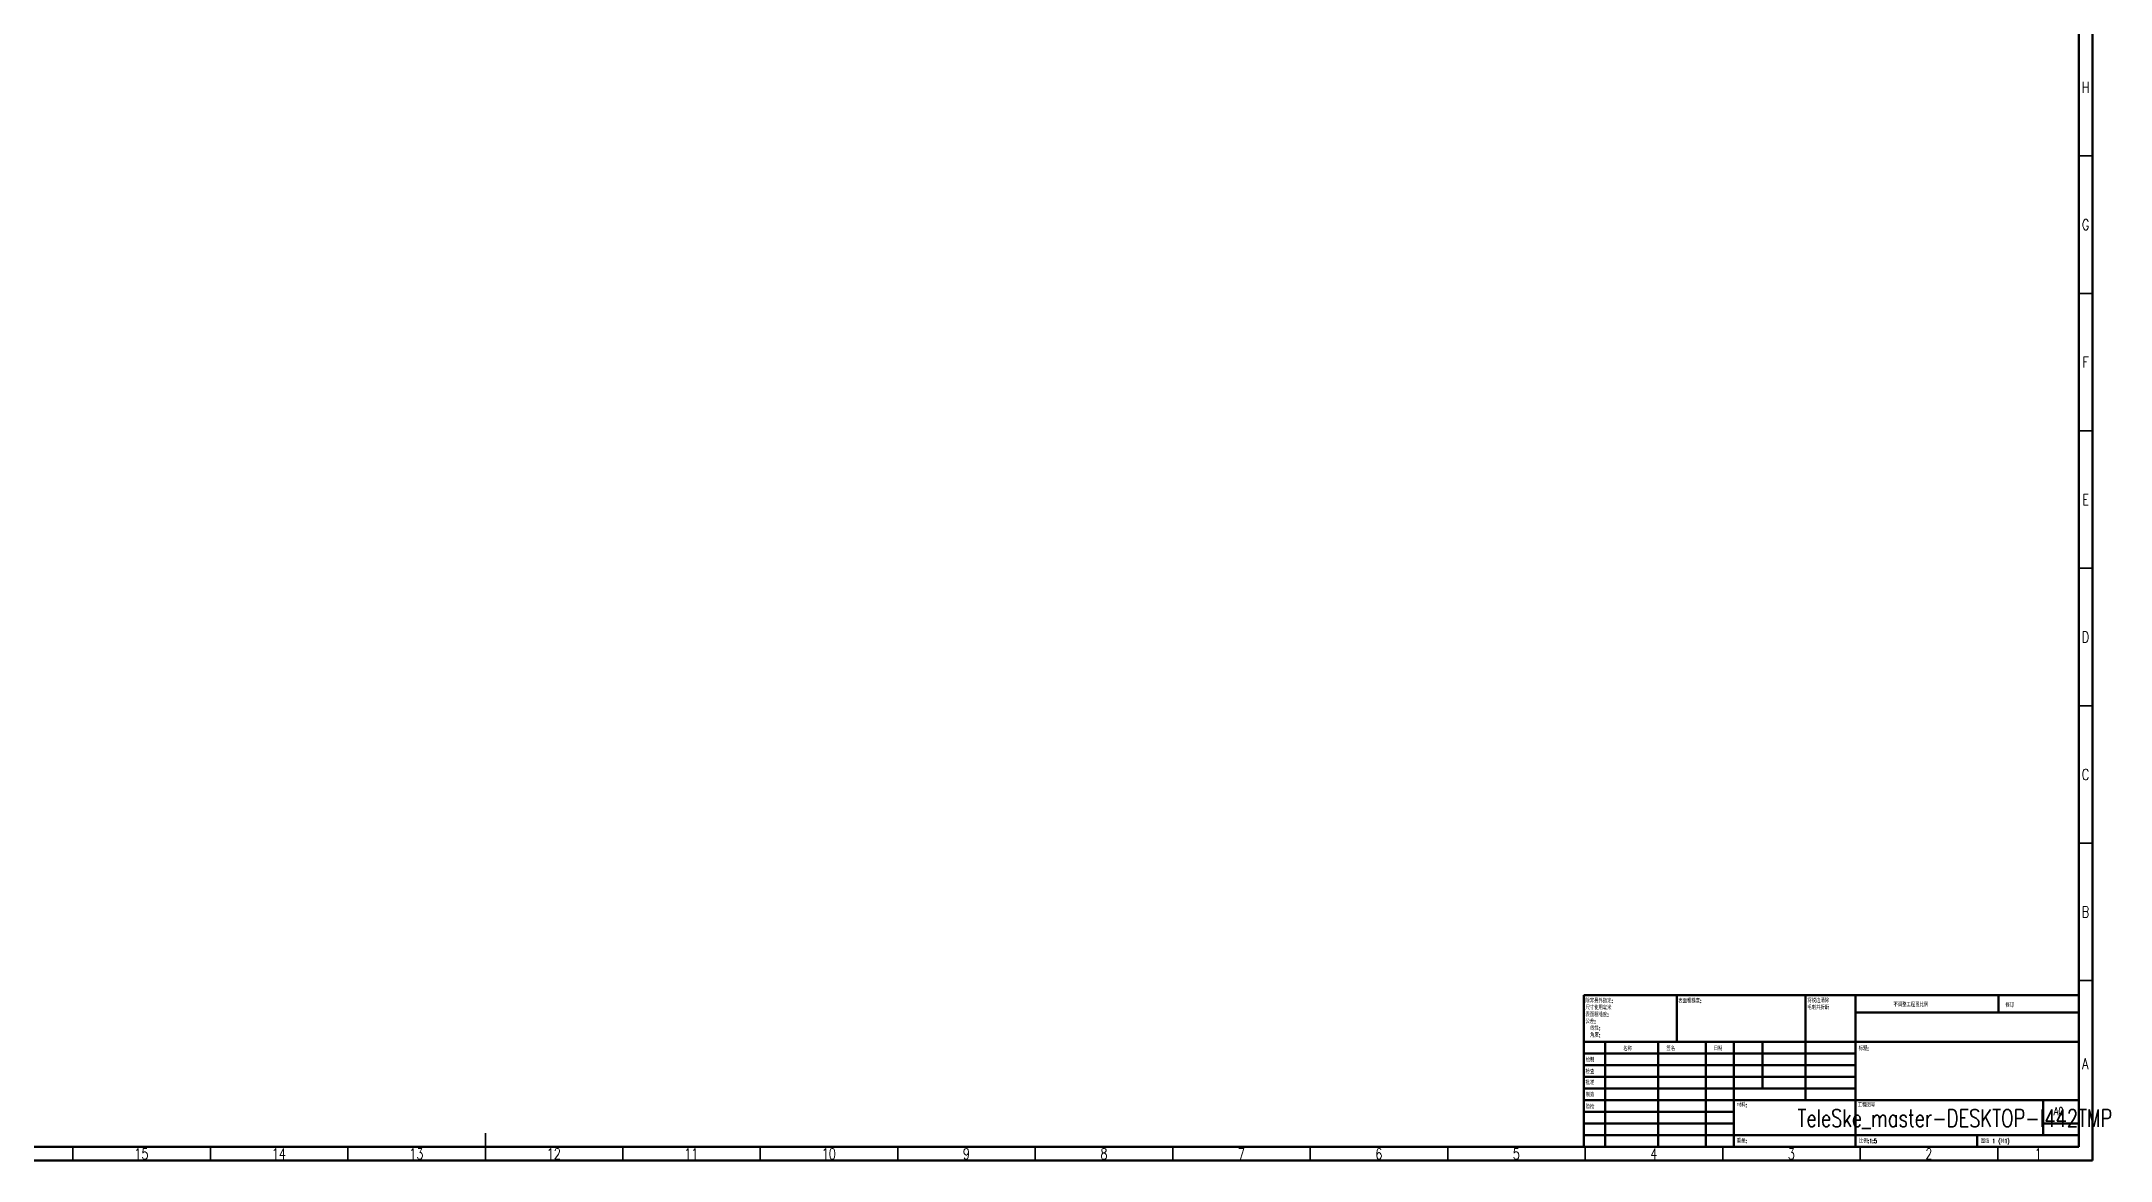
# Model space of a CAD drawing. Header units: millimetres. Extents: x -294 to 2792, y 5 to 1659.
# Drawn here: x 438 to 1191, y 5 to 412 of the extents above; entities that cross this region are included whole.
import ezdxf

# ---------------------------------------------------------------- set-up
doc = ezdxf.new("R2010")
doc.units = ezdxf.units.MM
doc.layers.get('0').update_dxf_attribs({"lineweight": 18})
doc.styles.add('SLDTEXTSTYLE0', font='txt.shx', dxfattribs={"width": 0.75})
doc.styles.add('SLDTEXTSTYLE1', font='txt.shx', dxfattribs={"width": 0.75, "bigfont": 'bigfont.shx'})
doc.styles.add('SLDTEXTSTYLE2', font='txt.shx', dxfattribs={"width": 0.694444, "bigfont": 'bigfont.shx'})

msp = doc.modelspace()

# ---------------------------------------------------------------- linework, layer by layer
at = {"color": 7, "linetype": 'Continuous', "lineweight": 70}
for p, q in [((1184, 836), (1184, 5)), ((1179, 831), (1179, 10)), ((1179, 10), (20, 10)), ((1184, 5), (15, 5))]:
    msp.add_line(p, q, dxfattribs=at)
at = {"color": 7, "linetype": 'Continuous', "lineweight": 35}
for p, q in [((1179, 370.5), (1184, 370.5)), ((1179, 320.5), (1184, 320.5)), ((1179, 270.5), (1184, 270.5)), ((1179, 220.5), (1184, 220.5)), ((1179, 170.5), (1184, 170.5)), ((1179, 120.5), (1184, 120.5)), ((1179, 70.5), (1184, 70.5)), ((449.5, 10), (449.5, 5)), ((499.5, 10), (499.5, 5)), ((549.5, 10), (549.5, 5)), ((599.5, 5), (599.5, 15)), ((599.5, 10), (599.5, 5)), ((649.5, 10), (649.5, 5)), ((699.5, 10), (699.5, 5)), ((749.5, 10), (749.5, 5)), ((799.5, 10), (799.5, 5)), ((849.5, 10), (849.5, 5)), ((899.5, 10), (899.5, 5)), ((949.5, 10), (949.5, 5)), ((999.5, 10), (999.5, 5)), ((1049.5, 10), (1049.5, 5)), ((1099.5, 10), (1099.5, 5)), ((1149.5, 10), (1149.5, 5))]:
    msp.add_line(p, q, dxfattribs=at)
at = {"color": 7, "linetype": 'Continuous', "lineweight": 50}
for p, q in [((999, 65.25), (1179, 65.25)), ((999, 65.25), (999, 10)), ((1032.8, 48.25), (1032.8, 65.25)), ((1079.6, 65.25), (1079.6, 27)), ((1097.8, 65.25), (1097.8, 10)), ((1149.8, 58.875), (1149.8, 65.25)), ((1179, 58.875), (1097.8, 58.875)), ((1179, 48.25), (999, 48.25)), ((1006.8, 48.25), (1006.8, 10)), ((1025.991, 48.25), (1025.991, 10)), ((1043.399, 48.25), (1043.399, 10)), ((1053.6, 10), (1053.6, 48.25)), ((1064, 31.25), (1064, 48.25)), ((1097.8, 44), (999, 44)), ((1097.8, 39.75), (999, 39.75)), ((1097.8, 35.5), (999, 35.5)), ((1097.8, 31.25), (999, 31.25)), ((1053.6, 27), (999, 27)), ((1053.6, 22.75), (999, 22.75)), ((1053.6, 27), (1179, 27)), ((1166, 14.25), (1166, 27)), ((1053.6, 18.5), (999, 18.5)), ((1179, 18.5), (1166, 18.5)), ((999, 14.25), (1179, 14.25)), ((1142, 10), (1142, 14.25))]:
    msp.add_line(p, q, dxfattribs=at)

# ---------------------------------------------------------------- texts
at = {"color": 7, "linetype": 'Continuous', "lineweight": 0}
for s, insert, char_height, width, attachment_point, style in [('H', (1181.49, 397.47), 3.969, 2.97656, 2, 'SLDTEXTSTYLE0'), ('G', (1181.487, 347.47), 3.969, 3.40179, 2, 'SLDTEXTSTYLE0'), ('F', (1181.458, 297.47), 3.969, 2.55134, 2, 'SLDTEXTSTYLE0'), ('E', (1181.508, 247.47), 3.969, 2.55134, 2, 'SLDTEXTSTYLE0'), ('D', (1181.453, 197.47), 3.969, 2.97656, 2, 'SLDTEXTSTYLE0'), ('C', (1181.459, 147.47), 3.969, 2.97656, 2, 'SLDTEXTSTYLE0'), ('B', (1181.471, 97.47), 3.969, 2.97656, 2, 'SLDTEXTSTYLE0'), ('尺寸使用毫米', (999.594, 61.421), 1.5, 19.05587, 1, 'SLDTEXTSTYLE1'), ('除非另外指定:', (999.594, 63.921), 1.5, 18.99302, 1, 'SLDTEXTSTYLE1'), ('表面粗糙度:', (1033.371, 63.919), 1.5, 15.97626, 1, 'SLDTEXTSTYLE1'), ('将锐边清除', (1080.309, 64.003), 1.5, 15.82542, 1, 'SLDTEXTSTYLE1'), ('毛刺并折断', (1080.309, 61.503), 1.5, 15.81285, 1, 'SLDTEXTSTYLE1'), ('不调整工程图比例', (1111.615, 62.533), 1.5, 25.30307, 1, 'SLDTEXTSTYLE1'), ('修订', (1152.328, 62.335), 1.5, 6.14665, 1, 'SLDTEXTSTYLE1'), ('表面粗糙度:', (999.594, 58.921), 1.5, 15.97626, 1, 'SLDTEXTSTYLE1'), ('公差:', (999.594, 56.421), 1.5, 6.2095, 1, 'SLDTEXTSTYLE1'), ('线性:', (1001.281, 53.921), 1.5, 6.27235, 1, 'SLDTEXTSTYLE1'), ('角度:', (1001.281, 51.421), 1.5, 6.25978, 1, 'SLDTEXTSTYLE1'), ('名称', (1013.322, 46.501), 1.5, 6.10894, 1, 'SLDTEXTSTYLE1'), ('签名', (1029.034, 46.562), 1.5, 5.89525, 1, 'SLDTEXTSTYLE1'), ('日期', (1046.215, 46.576), 1.5, 5.5433, 1, 'SLDTEXTSTYLE1'), ('标题:', (1098.956, 46.576), 1.5, 6.29749, 1, 'SLDTEXTSTYLE1'), ('检查', (999.624, 38.154), 1.5, 6.14665, 1, 'SLDTEXTSTYLE1'), ('绘制', (999.685, 42.43), 1.5, 5.99581, 1, 'SLDTEXTSTYLE1'), ('A', (1181.34, 42.22), 3.969, 3.40179, 2, 'SLDTEXTSTYLE0'), ('批准', (999.622, 34.177), 1.5, 6.17179, 1, 'SLDTEXTSTYLE1'), ('验检', (999.677, 25.35), 1.5, 6.18436, 1, 'SLDTEXTSTYLE1'), ('制造', (999.682, 29.734), 1.5, 6.17179, 1, 'SLDTEXTSTYLE1'), ('材料:', (1054.646, 25.986), 1.5, 6.31006, 1, 'SLDTEXTSTYLE1'), ('TeleSke_master-DESKTOP-I442TMP', (1133.934, 23.607), 6.35, 185.05714, 2, 'SLDTEXTSTYLE0'), ('工程图号', (1098.629, 25.986), 1.5, 12.50698, 1, 'SLDTEXTSTYLE1'), ('A0', (1169.871, 24.406), 2.9104, 5.61295, 1, 'SLDTEXTSTYLE0'), ('15', (474.42, 9.47), 3.9687, 5.5279, 2, 'SLDTEXTSTYLE0'), ('14', (524.42, 9.47), 3.9687, 5.95312, 2, 'SLDTEXTSTYLE0'), ('13', (574.42, 9.47), 3.9687, 5.5279, 2, 'SLDTEXTSTYLE0'), ('12', (624.42, 9.47), 3.9687, 5.95312, 2, 'SLDTEXTSTYLE0'), ('11', (674.42, 9.47), 3.9687, 4.67746, 2, 'SLDTEXTSTYLE0'), ('10', (724.42, 9.47), 3.9687, 5.95312, 2, 'SLDTEXTSTYLE0'), ('9', (774.46, 9.47), 3.969, 2.97656, 2, 'SLDTEXTSTYLE0'), ('8', (824.46, 9.47), 3.969, 2.97656, 2, 'SLDTEXTSTYLE0'), ('7', (874.46, 9.47), 3.969, 2.97656, 2, 'SLDTEXTSTYLE0'), ('6', (924.46, 9.47), 3.969, 2.97656, 2, 'SLDTEXTSTYLE0'), ('5', (974.46, 9.47), 3.969, 2.55134, 2, 'SLDTEXTSTYLE0'), ('4', (1024.46, 9.47), 3.969, 2.97656, 2, 'SLDTEXTSTYLE0'), ('重量:', (1054.618, 12.949), 1.4986, 6.29161, 1, 'SLDTEXTSTYLE1'), ('3', (1074.46, 9.47), 3.969, 2.55134, 2, 'SLDTEXTSTYLE0'), ('比例:1:5', (1099.074, 12.9), 1.5, 9.01167, 1, 'SLDTEXTSTYLE1'), ('2', (1124.46, 9.47), 3.969, 2.97656, 2, 'SLDTEXTSTYLE0'), ('图纸 1 (共1)', (1143.478, 12.9), 1.5, 14.33476, 1, 'SLDTEXTSTYLE2'), ('1', (1164.21, 9.47), 3.969, 1.70089, 2, 'SLDTEXTSTYLE0')]:
    msp.add_mtext(s, dxfattribs=dict(at, insert=insert, char_height=char_height, width=width, attachment_point=attachment_point, style=style))

doc.saveas('drawing.dxf')
